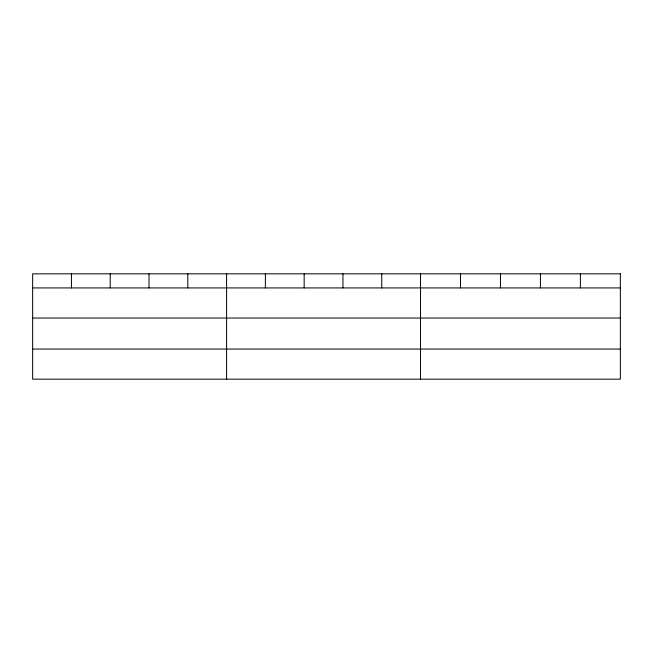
<?xml version="1.0" encoding="UTF-8"?>
<svg xmlns="http://www.w3.org/2000/svg" width="653" height="653" viewBox="0 0 653 653"><rect width="100%" height="100%" fill="white"/><g stroke="black" fill="none" stroke-linecap="round" stroke-linejoin="round"><path stroke-width="0.98" d="M32.65 287.924L620.35 287.924M32.65 318.035L620.35 318.035M32.65 349.061L620.35 349.061M580.386 273.836L580.386 287.924M540.423 273.836L540.423 287.924M500.459 273.836L500.459 287.924M460.496 273.836L460.496 287.924M420.532 273.836L420.532 379.164M381.744 273.836L381.744 287.924M342.956 273.836L342.956 287.924M304.167 273.836L304.167 287.924M265.379 273.836L265.379 287.924M226.591 273.836L226.591 379.164M187.803 273.836L187.803 287.924M149.015 273.836L149.015 287.924M110.226 273.836L110.226 287.924M71.438 273.836L71.438 287.924M620.35 273.836L32.65 273.836L32.65 379.164L620.35 379.164L620.35 273.836"/></g></svg>
